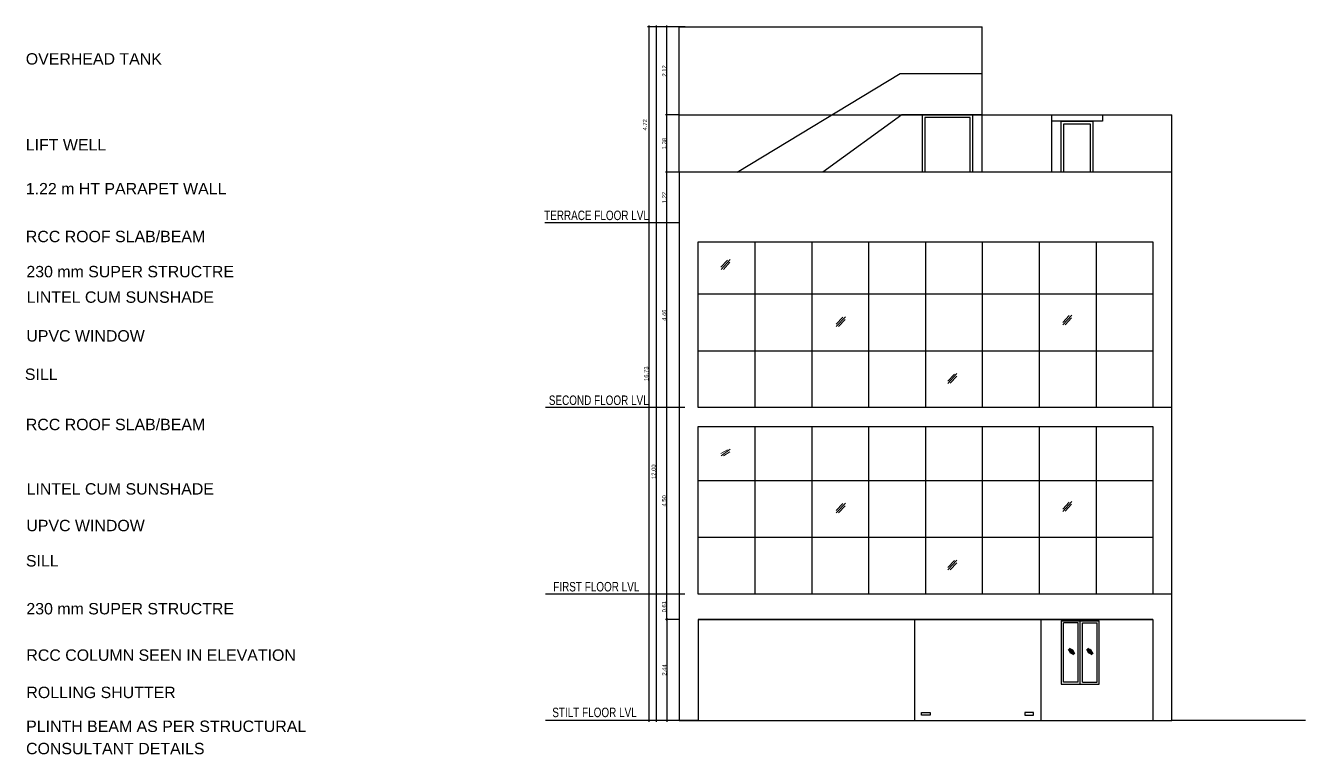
# Model space of a CAD drawing. Header units: metres. Extents: x 13627 to 13863, y 9458 to 9526.
# Drawn here: x 13717.75 to 13748.62, y 9473.71 to 9491.28 of the extents above; entities that cross this region are included whole.
import ezdxf

# ---------------------------------------------------------------- set-up
doc = ezdxf.new("R2010")
doc.units = ezdxf.units.M
doc.header["$LTSCALE"] = 150
doc.header["$PDMODE"] = 35
for name, pattern in [('CONTINOUS', [0]), ('DOT2', [0.125, 0, -0.125]), ('HIDDEN', [0.375, 0.25, -0.125])]:
    doc.linetypes.add(name, pattern=pattern)
doc.layers.get('0').update_dxf_attribs({"linetype": 'CONTINUOUS'})
doc.layers.get('DEFPOINTS').update_dxf_attribs({"color": 1, "linetype": 'CONTINUOUS'})
doc.layers.add('AR_WALL', color=7, linetype='CONTINUOUS', lineweight=40)
doc.layers.add('hatch', color=252, linetype='CONTINUOUS', lineweight=0)
for name, color, linetype in [('DIM', 7, 'CONTINUOUS'), ('TEXT', 7, 'CONTINUOUS'), ('WALL', 7, 'CONTINUOUS')]:
    doc.layers.add(name, color=color, linetype=linetype)
doc.styles.add('Arial', font='arial.ttf', dxfattribs={"width": 0.8})
doc.styles.add('regular', font='arial.ttf', dxfattribs={"height": 15})
doc.styles.add('ROMANT', font='sanss___.ttf', dxfattribs={"width": 0.95})
doc.dimstyles.get("Standard").update_dxf_attribs({"dimtxt": 0.1, "dimasz": 0.1, "dimexe": 0.03, "dimexo": 0.01, "dimgap": 0.01, "dimtad": 1, "dimzin": 3, "dimdsep": 46, "dimtxsty": 'Arial', "dimblk": 'ARCHTICK', "dimcen": 0.0625, "dimdle": 0.03, "dimclrd": 256, "dimclre": 9, "dimclrt": 256, "dimadec": 0, "dimazin": 0, "dimtfac": 0.6, "dimtofl": 0, "dimtmove": 1, "dimatfit": 3, "dimldrblk": 'OPEN90', "dimfxl": 0, "dimtolj": 1, "dimtzin": 0, "dimlwd": -1, "dimlwe": -1, "dimarcsym": 0})

# ---------------------------------------------------------------- blocks, each defined once
blk = doc.blocks.new('_ArchTick')
at = {"color": 0, "linetype": 'ByBlock', "const_width": 0.00381}
blk.add_lwpolyline([(-0.0127, -0.0127), (0.0127, 0.0127)], dxfattribs=at)
blk = doc.blocks.new('*D64')
at = {"layer": 'DEFPOINTS', "color": 0}
for p in [(13733.512, 9476.963), (13733.215, 9474.525), (13733.617, 9474.525)]:
    blk.add_point(p, dxfattribs=at)
at = {"layer": 'DIM', "color": 9}
for p, q in [((13733.502, 9476.963), (13733.185, 9476.963)), ((13733.607, 9474.525), (13733.185, 9474.525))]:
    blk.add_line(p, q, dxfattribs=at)
at = {"layer": 'DIM'}
blk.add_line((13733.215, 9476.993), (13733.215, 9474.495), dxfattribs=at)
for p, rotation in [((13733.215, 9476.963), 90), ((13733.215, 9474.525), 270)]:
    blk.add_blockref('_ArchTick', p, dxfattribs=dict(at, rotation=rotation))
at = {"layer": 'DIM', "insert": (13733.155, 9475.744), "char_height": 0.1, "attachment_point": 5, "rotation": 90, "style": 'Arial'}
blk.add_mtext('\\A1;2.44', dxfattribs=at)
blk = doc.blocks.new('_Open90')
at = {"layer": 'AR_WALL', "color": 0, "lineweight": -2}
for p, q in [((0, 0), (-0.0254, 0)), ((-0.0127, 0.0127), (0, 0)), ((0, 0), (-0.0127, -0.0127))]:
    blk.add_line(p, q, dxfattribs=at)
blk = doc.blocks.new('*D65')
at = {"layer": 'DEFPOINTS', "color": 0}
for p in [(13733.215, 9477.573), (13733.512, 9477.573), (13733.512, 9476.963)]:
    blk.add_point(p, dxfattribs=at)
at = {"layer": 'DIM', "color": 9}
for p, q in [((13733.502, 9477.573), (13733.185, 9477.573)), ((13733.502, 9476.963), (13733.185, 9476.963))]:
    blk.add_line(p, q, dxfattribs=at)
at = {"layer": 'DIM'}
blk.add_line((13733.215, 9476.933), (13733.215, 9477.603), dxfattribs=at)
for p, rotation in [((13733.215, 9477.573), 90), ((13733.215, 9476.963), 270)]:
    blk.add_blockref('_ArchTick', p, dxfattribs=dict(at, rotation=rotation))
at = {"layer": 'DIM', "insert": (13733.154, 9477.268), "char_height": 0.1, "attachment_point": 5, "rotation": 90, "style": 'Arial'}
blk.add_mtext('\\A1;0.61', dxfattribs=at)
blk = doc.blocks.new('*D66')
at = {"layer": 'DEFPOINTS', "color": 0}
for p in [(13733.215, 9482.069), (13733.512, 9482.069), (13733.66, 9477.573)]:
    blk.add_point(p, dxfattribs=at)
at = {"layer": 'DIM', "color": 9}
for p, q in [((13733.502, 9482.069), (13733.185, 9482.069)), ((13733.65, 9477.573), (13733.185, 9477.573))]:
    blk.add_line(p, q, dxfattribs=at)
at = {"layer": 'DIM'}
blk.add_line((13733.215, 9477.543), (13733.215, 9482.099), dxfattribs=at)
for p, rotation in [((13733.215, 9482.069), 90), ((13733.215, 9477.573), 270)]:
    blk.add_blockref('_ArchTick', p, dxfattribs=dict(at, rotation=rotation))
at = {"layer": 'DIM', "insert": (13733.154, 9479.821), "char_height": 0.1, "attachment_point": 5, "rotation": 90, "style": 'Arial'}
blk.add_mtext('\\A1;4.50', dxfattribs=at)
blk = doc.blocks.new('*D67')
at = {"layer": 'DEFPOINTS', "color": 0}
for p in [(13733.215, 9486.526), (13733.512, 9486.526), (13733.66, 9482.069)]:
    blk.add_point(p, dxfattribs=at)
at = {"layer": 'DIM', "color": 9}
for p, q in [((13733.502, 9486.526), (13733.185, 9486.526)), ((13733.65, 9482.069), (13733.185, 9482.069))]:
    blk.add_line(p, q, dxfattribs=at)
at = {"layer": 'DIM'}
blk.add_line((13733.215, 9482.039), (13733.215, 9486.556), dxfattribs=at)
for p, rotation in [((13733.215, 9486.526), 90), ((13733.215, 9482.069), 270)]:
    blk.add_blockref('_ArchTick', p, dxfattribs=dict(at, rotation=rotation))
at = {"layer": 'DIM', "insert": (13733.154, 9484.297), "char_height": 0.1, "attachment_point": 5, "rotation": 90, "style": 'Arial'}
blk.add_mtext('\\A1;4.46', dxfattribs=at)
blk = doc.blocks.new('*D68')
at = {"layer": 'DEFPOINTS', "color": 0}
for p in [(13733.215, 9487.745), (13733.512, 9487.745), (13733.502, 9486.526)]:
    blk.add_point(p, dxfattribs=at)
at = {"layer": 'DIM', "color": 9}
for p, q in [((13733.502, 9487.745), (13733.185, 9487.745)), ((13733.492, 9486.526), (13733.185, 9486.526))]:
    blk.add_line(p, q, dxfattribs=at)
at = {"layer": 'DIM'}
blk.add_line((13733.215, 9486.496), (13733.215, 9487.775), dxfattribs=at)
for p, rotation in [((13733.215, 9487.745), 90), ((13733.215, 9486.526), 270)]:
    blk.add_blockref('_ArchTick', p, dxfattribs=dict(at, rotation=rotation))
at = {"layer": 'DIM', "insert": (13733.155, 9487.136), "char_height": 0.1, "attachment_point": 5, "rotation": 90, "style": 'Arial'}
blk.add_mtext('\\A1;1.22', dxfattribs=at)
blk = doc.blocks.new('*D70')
at = {"layer": 'DEFPOINTS', "color": 0}
for p in [(13733.666, 9491.25), (13732.96, 9486.526), (13733.512, 9486.526)]:
    blk.add_point(p, dxfattribs=at)
at = {"layer": 'DIM'}
blk.add_line((13732.96, 9491.28), (13732.96, 9486.496), dxfattribs=at)
at = {"layer": 'DIM', "color": 9}
for p, q in [((13733.656, 9491.25), (13732.93, 9491.25)), ((13733.502, 9486.526), (13732.93, 9486.526))]:
    blk.add_line(p, q, dxfattribs=at)
at = {"layer": 'DIM'}
for p, rotation in [((13732.96, 9491.25), 90), ((13732.96, 9486.526), 270)]:
    blk.add_blockref('_ArchTick', p, dxfattribs=dict(at, rotation=rotation))
at = {"layer": 'DIM', "insert": (13732.689, 9488.888), "char_height": 0.1, "attachment_point": 5, "rotation": 90, "style": 'Arial'}
blk.add_mtext('\\A1;4.72', dxfattribs=at)
blk = doc.blocks.new('*D62')
at = {"layer": 'DEFPOINTS', "color": 0}
for p in [(13733.512, 9486.526), (13732.96, 9474.525), (13733.969, 9474.525)]:
    blk.add_point(p, dxfattribs=at)
at = {"layer": 'DIM', "color": 9}
for p, q in [((13733.502, 9486.526), (13732.93, 9486.526)), ((13733.959, 9474.525), (13732.93, 9474.525))]:
    blk.add_line(p, q, dxfattribs=at)
at = {"layer": 'DIM'}
blk.add_line((13732.96, 9486.556), (13732.96, 9474.495), dxfattribs=at)
for p, rotation in [((13732.96, 9486.526), 90), ((13732.96, 9474.525), 270)]:
    blk.add_blockref('_ArchTick', p, dxfattribs=dict(at, rotation=rotation))
at = {"layer": 'DIM', "insert": (13732.899, 9480.525), "char_height": 0.1, "attachment_point": 5, "rotation": 90, "style": 'Arial'}
blk.add_mtext('\\A1;12.00', dxfattribs=at)
blk = doc.blocks.new('*D63')
at = {"layer": 'DEFPOINTS', "color": 0}
for p in [(13733.512, 9491.25), (13732.782, 9474.525), (13733.512, 9474.525)]:
    blk.add_point(p, dxfattribs=at)
at = {"layer": 'DIM'}
blk.add_line((13732.782, 9491.28), (13732.782, 9474.495), dxfattribs=at)
at = {"layer": 'DIM', "color": 9}
for p, q in [((13733.502, 9491.25), (13732.752, 9491.25)), ((13733.502, 9474.525), (13732.752, 9474.525))]:
    blk.add_line(p, q, dxfattribs=at)
at = {"layer": 'DIM'}
for p, rotation in [((13732.782, 9491.25), 90), ((13732.782, 9474.525), 270)]:
    blk.add_blockref('_ArchTick', p, dxfattribs=dict(at, rotation=rotation))
at = {"layer": 'DIM', "insert": (13732.721, 9482.887), "char_height": 0.1, "attachment_point": 5, "rotation": 90, "style": 'Arial'}
blk.add_mtext('\\A1;16.73', dxfattribs=at)
blk = doc.blocks.new('*D163')
at = {"color": 9, "linetype": 'DOT2'}
for p, q in [((13733.215, 9489.126), (13733.185, 9489.126)), ((13733.215, 9487.745), (13733.185, 9487.745))]:
    blk.add_line(p, q, dxfattribs=at)
blk.add_line((13733.215, 9487.715), (13733.215, 9489.156))
at = {"layer": 'DEFPOINTS', "color": 0}
for p in [(13733.215, 9489.126), (13733.512, 9489.126), (13733.512, 9487.745)]:
    blk.add_point(p, dxfattribs=at)
at = {"xscale": 0.1, "yscale": 0.1, "zscale": 0.1}
for p, rotation in [((13733.215, 9489.126), 90), ((13733.215, 9487.745), 270)]:
    blk.add_blockref('_ArchTick', p, dxfattribs=dict(at, rotation=rotation))
at = {"insert": (13733.154, 9488.436), "char_height": 0.1, "attachment_point": 5, "rotation": 90, "style": 'Arial'}
blk.add_mtext('\\A1;1.38', dxfattribs=at)

msp = doc.modelspace()

# ---------------------------------------------------------------- linework, layer by layer
at = {"linetype": 'HIDDEN', "ltscale": 0.25}
for p, q in [((13733.4918, 9486.5262), (13730.2708, 9486.5262)), ((13733.5118, 9482.0685), (13730.2908, 9482.0685)), ((13733.5118, 9477.5727), (13730.2908, 9477.5727)), ((13733.969, 9474.5247), (13730.2908, 9474.5247)), ((13748.6201, 9474.5247), (13745.399, 9474.5247))]:
    msp.add_line(p, q, dxfattribs=at)
at = {"linetype": 'CONTINOUS'}
for p, q in [((13742.732, 9476.9273), (13743.6464, 9476.9273)), ((13743.1383, 9476.8764), (13742.7828, 9476.8764)), ((13742.7828, 9475.4527), (13742.7828, 9476.8764)), ((13743.1383, 9476.8764), (13742.7828, 9476.8764)), ((13742.7828, 9475.4527), (13742.7828, 9476.8764)), ((13743.1383, 9475.4527), (13743.1383, 9476.8764)), ((13743.1383, 9475.4527), (13743.1383, 9476.8764)), ((13743.1892, 9475.4018), (13743.1892, 9476.9273)), ((13743.1892, 9475.4018), (13743.1892, 9476.9273)), ((13743.24, 9475.4527), (13743.24, 9476.8764)), ((13743.24, 9476.8764), (13743.5955, 9476.8764)), ((13743.24, 9475.4527), (13743.24, 9476.8764)), ((13743.5955, 9475.4527), (13743.5955, 9476.8764)), ((13743.5955, 9475.4527), (13743.5955, 9476.8764)), ((13743.6464, 9475.4018), (13743.6464, 9476.9273)), ((13743.6464, 9475.4018), (13743.6464, 9476.9273)), ((13742.732, 9475.4018), (13743.6464, 9475.4018)), ((13743.1383, 9475.4527), (13742.7828, 9475.4527)), ((13743.1383, 9475.4527), (13742.7828, 9475.4527)), ((13743.24, 9475.4527), (13743.5955, 9475.4527)), ((13743.24, 9475.4527), (13743.5955, 9475.4527))]:
    msp.add_line(p, q, dxfattribs=at)
for p, q in [((13742.732, 9476.9273), (13742.732, 9475.4018)), ((13742.9009, 9476.2208), (13742.9482, 9476.268)), ((13742.9136, 9476.1975), (13742.9715, 9476.2553)), ((13742.9263, 9476.1742), (13742.9947, 9476.2426)), ((13742.939, 9476.1509), (13743.018, 9476.23)), ((13742.9622, 9476.1382), (13743.0307, 9476.2067)), ((13742.9855, 9476.1256), (13743.0434, 9476.1834)), ((13743.0088, 9476.1129), (13743.056, 9476.1601)), ((13743.3416, 9476.2208), (13743.3888, 9476.268)), ((13743.3543, 9476.1975), (13743.4121, 9476.2553)), ((13743.3669, 9476.1742), (13743.4354, 9476.2426)), ((13743.3796, 9476.1509), (13743.4587, 9476.23)), ((13743.4029, 9476.1382), (13743.4713, 9476.2067)), ((13743.4262, 9476.1256), (13743.484, 9476.1834)), ((13743.4494, 9476.1129), (13743.4967, 9476.1601))]:
    msp.add_line(p, q)
for points in [[(13739.3634, 9474.7193), (13739.5709, 9474.7193), (13739.5709, 9474.6581), (13739.3634, 9474.6581)], [(13742.062, 9474.7193), (13741.8545, 9474.7193), (13741.8545, 9474.6581), (13742.062, 9474.6581)]]:
    msp.add_lwpolyline(points, close=True)
at = {"layer": 'DIM'}
msp.add_line((13744.9418, 9476.9631), (13733.969, 9476.9631), dxfattribs=at)
at = {"layer": 'hatch'}
for points in [[(13734.5227, 9485.4565), (13734.6801, 9485.6262)], [(13734.5244, 9485.401), (13734.7433, 9485.6368)], [(13734.5799, 9485.4034), (13734.7373, 9485.573)], [(13737.3033, 9484.0814), (13737.4607, 9484.251)], [(13737.305, 9484.0259), (13737.5239, 9484.2617)], [(13737.3605, 9484.0283), (13737.5179, 9484.1979)], [(13742.7671, 9484.1184), (13742.9246, 9484.288)], [(13742.7688, 9484.0628), (13742.9877, 9484.2987)], [(13742.8244, 9484.0653), (13742.9818, 9484.2349)], [(13739.9943, 9482.7083), (13740.1518, 9482.8779)], [(13739.996, 9482.6527), (13740.2149, 9482.8886)], [(13740.0516, 9482.6552), (13740.209, 9482.8248)], [(13734.5227, 9480.9607), (13734.6801, 9481.0542)], [(13734.5244, 9480.9052), (13734.7433, 9481.0648)], [(13734.5799, 9480.9076), (13734.7373, 9481.001)], [(13737.3033, 9479.5856), (13737.4607, 9479.7552)], [(13737.305, 9479.5301), (13737.5239, 9479.7659)], [(13737.3605, 9479.5325), (13737.5179, 9479.7021)], [(13742.7671, 9479.6226), (13742.9246, 9479.7922)], [(13742.7688, 9479.567), (13742.9877, 9479.8029)], [(13742.8244, 9479.5695), (13742.9818, 9479.7391)], [(13739.9943, 9478.2125), (13740.1518, 9478.3821)], [(13739.996, 9478.1569), (13740.2149, 9478.3928)], [(13740.0516, 9478.1594), (13740.209, 9478.329)]]:
    msp.add_lwpolyline(points, dxfattribs=at)
at = {"layer": 'WALL', "color": 1, "ltscale": 0.25}
for p, q in [((13733.5118, 9487.7454), (13733.5118, 9491.2502)), ((13733.5118, 9491.2502), (13740.827, 9491.2502)), ((13740.827, 9490.1262), (13740.827, 9491.2502)), ((13740.827, 9487.7454), (13740.827, 9489.1262)), ((13742.5034, 9489.1262), (13745.399, 9489.1262)), ((13742.5034, 9487.7454), (13742.5034, 9489.1262)), ((13745.399, 9487.7454), (13745.399, 9489.1262)), ((13738.9221, 9476.9631), (13742.5034, 9476.9631)), ((13739.1887, 9476.9631), (13739.1887, 9474.5247)), ((13742.2367, 9476.9631), (13742.2367, 9474.5247)), ((13742.732, 9476.9631), (13743.6464, 9476.9631)), ((13733.5118, 9474.5247), (13745.399, 9474.5247))]:
    msp.add_line(p, q, dxfattribs=at)
at = {"layer": 'WALL'}
for p, q in [((13734.9173, 9487.7454), (13738.8458, 9490.1262)), ((13738.8458, 9490.1262), (13740.827, 9490.1262)), ((13740.827, 9489.1262), (13740.827, 9490.1262)), ((13738.8881, 9489.1262), (13736.9831, 9487.7454)), ((13740.827, 9489.1262), (13738.8881, 9489.1262)), ((13742.5034, 9489.1262), (13743.7226, 9489.1262)), ((13742.5034, 9488.9738), (13742.5034, 9489.1262)), ((13743.7226, 9489.1262), (13743.7226, 9488.9738)), ((13743.7226, 9488.9738), (13742.5034, 9488.9738)), ((13745.399, 9487.7454), (13733.5118, 9487.7454)), ((13733.5118, 9487.7454), (13733.5118, 9476.9631)), ((13745.399, 9474.5247), (13745.399, 9487.7454)), ((13733.5118, 9485.9547), (13733.5118, 9484.7736)), ((13733.5118, 9476.9631), (13733.5118, 9474.5247)), ((13733.969, 9476.9631), (13733.969, 9474.5247)), ((13733.969, 9476.9631), (13744.9418, 9476.9631)), ((13744.9418, 9476.9631), (13744.9418, 9474.5247))]:
    msp.add_line(p, q, dxfattribs=at)
at = {"layer": 'WALL', "color": 1, "linetype": 'HIDDEN', "ltscale": 0.25}
for p, q in [((13733.5118, 9489.1262), (13745.399, 9489.1262)), ((13745.399, 9482.0685), (13733.5118, 9482.0685)), ((13745.399, 9477.5727), (13733.5118, 9477.5727))]:
    msp.add_line(p, q, dxfattribs=at)
at = {"layer": 'WALL', "color": 140, "ltscale": 0.25}
for p, q in [((13735.3406, 9486.069), (13735.3406, 9482.0685)), ((13736.7122, 9486.069), (13736.7122, 9482.0685)), ((13738.0838, 9486.069), (13738.0838, 9482.0685)), ((13739.4554, 9486.069), (13739.4554, 9482.0685)), ((13740.827, 9486.069), (13740.827, 9482.0685)), ((13742.1986, 9486.069), (13742.1986, 9482.0685)), ((13743.5702, 9486.069), (13743.5702, 9482.0685)), ((13733.969, 9484.8117), (13744.9418, 9484.8117)), ((13733.969, 9483.4401), (13744.9418, 9483.4401)), ((13735.3406, 9481.6113), (13735.3406, 9477.5727)), ((13736.7122, 9481.6113), (13736.7122, 9477.5727)), ((13738.0838, 9481.6113), (13738.0838, 9477.5727)), ((13739.4554, 9481.6113), (13739.4554, 9477.5727)), ((13740.827, 9481.6113), (13740.827, 9477.5727)), ((13742.1986, 9481.6113), (13742.1986, 9477.5727)), ((13743.5702, 9481.6113), (13743.5702, 9477.5727)), ((13733.969, 9480.3159), (13744.9418, 9480.3159)), ((13733.969, 9478.9443), (13744.9418, 9478.9443))]:
    msp.add_line(p, q, dxfattribs=at)
at = {"layer": 'WALL', "color": 1, "ltscale": 0.25}
for points in [[(13740.5984, 9487.7454), (13740.5984, 9489.1262), (13739.3792, 9489.1262), (13739.3792, 9487.7454)], [(13740.5349, 9487.7454), (13740.5349, 9489.0627), (13739.4427, 9489.0627), (13739.4427, 9487.7454)], [(13742.732, 9487.7454), (13742.732, 9488.9738), (13743.494, 9488.9738), (13743.494, 9487.7454)], [(13742.7955, 9487.7454), (13742.7955, 9488.9103), (13743.4305, 9488.9103), (13743.4305, 9487.7454)]]:
    msp.add_lwpolyline(points, dxfattribs=at)
at = {"layer": 'WALL'}
for points in [[(13733.969, 9486.069), (13744.9418, 9486.069), (13744.9418, 9482.0685), (13733.969, 9482.0685)], [(13733.969, 9481.6113), (13744.9418, 9481.6113), (13744.9418, 9477.5727), (13733.969, 9477.5727)]]:
    msp.add_lwpolyline(points, close=True, dxfattribs=at)

# ---------------------------------------------------------------- texts
at = {"style": 'regular'}
for s, height, p in [('OVERHEAD TANK', 0.274576, (13717.7543, 9490.3409)), ('LIFT WELL', 0.27458, (13717.7543, 9488.2701)), ('1.22 m HT PARAPET WALL', 0.274576, (13717.7543, 9487.2107)), ('RCC ROOF SLAB/BEAM', 0.274576, (13717.7554, 9486.0584)), ('230 mm SUPER STRUCTRE', 0.274576, (13717.7681, 9485.2119)), ('LINTEL CUM SUNSHADE', 0.274576, (13717.7736, 9484.5967)), ('UPVC WINDOW', 0.274576, (13717.7681, 9483.6624)), ('SILL', 0.27458, (13717.7318, 9482.7369)), ('RCC ROOF SLAB/BEAM', 0.274576, (13717.7554, 9481.5258)), ('LINTEL CUM SUNSHADE', 0.274576, (13717.7736, 9479.9724)), ('UPVC WINDOW', 0.274576, (13717.7681, 9479.0893)), ('SILL', 0.27458, (13717.7574, 9478.2387)), ('230 mm SUPER STRUCTRE', 0.274576, (13717.7681, 9477.084)), ('RCC COLUMN SEEN IN ELEVATION', 0.274576, (13717.7681, 9475.965)), ('ROLLING SHUTTER', 0.274576, (13717.7681, 9475.0654)), ('PLINTH BEAM AS PER STRUCTURAL ', 0.274576, (13717.7629, 9474.249)), (' CONSULTANT DETAILS', 0.274576, (13717.654, 9473.7122))]:
    msp.add_text(s, height=height, dxfattribs=at).set_placement(p)
at = {"layer": 'TEXT', "color": 7, "lineweight": -3, "ltscale": 0.05, "style": 'ROMANT', "width": 0.75}
for s, p in [('TERRACE FLOOR LVL', (13730.2568, 9486.5909)), ('SECOND FLOOR LVL', (13730.3705, 9482.1332)), ('FIRST FLOOR LVL', (13730.4778, 9477.6374)), ('STILT FLOOR LVL', (13730.454, 9474.6065))]:
    msp.add_text(s, height=0.2286, dxfattribs=at).set_placement(p)

# ---------------------------------------------------------------- dimensions: what is measured, and where the dimension line sits
dim = msp.add_linear_dim(base=(13733.2151, 9489.1262), p1=(13733.5118, 9487.7454), p2=(13733.5118, 9489.1262), angle=90, dimstyle='Standard', override={"dimfxl": 0, "dimfxlon": 1, "dimarcsym": 2})
dim.commit()
dim.dimension.update_dxf_attribs({"geometry": '*D163', "text_midpoint": (13733.1541, 9488.4358)})
at = {"layer": 'DIM'}
dim = msp.add_linear_dim(base=(13732.9603, 9486.5262), p1=(13733.6659, 9491.2502), p2=(13733.5118, 9486.5262), angle=90, dimstyle='Standard', override={"dimasz": 1}, dxfattribs=at)
dim.commit()
dim.dimension.update_dxf_attribs({"geometry": '*D70', "text_midpoint": (13732.7497, 9488.8882), "dimtype": 160})
for base, p1, p2, picture, middle in [((13732.7817, 9474.5247), (13733.5118, 9491.2502), (13733.5118, 9474.5247), '*D63', (13732.7206, 9482.8875)), ((13733.2151, 9487.7454), (13733.5018, 9486.5262), (13733.5118, 9487.7454), '*D68', (13733.1549, 9487.1358)), ((13732.9603, 9474.5247), (13733.5118, 9486.5262), (13733.969, 9474.5247), '*D62', (13732.8993, 9480.5255)), ((13733.2151, 9486.5262), (13733.66, 9482.0685), (13733.5118, 9486.5262), '*D67', (13733.1541, 9484.2974)), ((13733.2151, 9482.0685), (13733.66, 9477.5727), (13733.5118, 9482.0685), '*D66', (13733.1541, 9479.8206)), ((13733.2151, 9477.5727), (13733.5118, 9476.9631), (13733.5118, 9477.5727), '*D65', (13733.1541, 9477.2679)), ((13733.2151, 9474.5247), (13733.5118, 9476.9631), (13733.6169, 9474.5247), '*D64', (13733.1549, 9475.7439))]:
    dim = msp.add_linear_dim(base=base, p1=p1, p2=p2, angle=90, dimstyle='Standard', override={"dimasz": 1}, dxfattribs=at)
    dim.commit()
    dim.dimension.update_dxf_attribs({"geometry": picture, "text_midpoint": middle})
msp.add_linear_dim(base=(13733.2151, 9491.2502), p1=(13733.5118, 9489.1262), p2=(13733.4192, 9491.2502), angle=90, dimstyle='Standard', override={"dimasz": 1}, dxfattribs=at).render()

doc.saveas('drawing.dxf')
